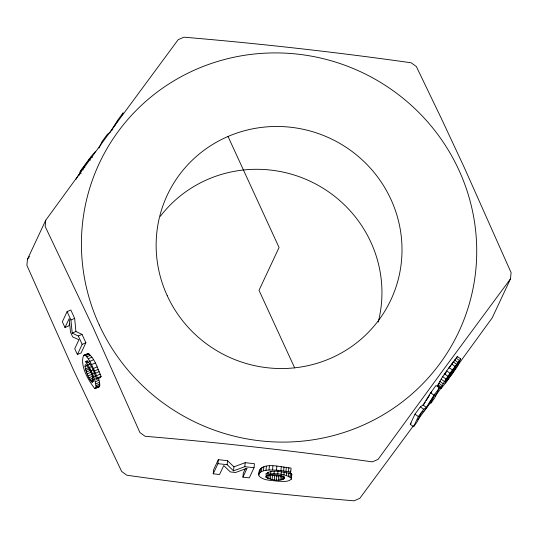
<?xml version="1.0" encoding="UTF-8"?>
<svg xmlns="http://www.w3.org/2000/svg" width="538" height="538" viewBox="0 0 538 538"><rect width="100%" height="100%" fill="white"/><g stroke="black" fill="none" stroke-linecap="round" stroke-linejoin="round"><path stroke-width="0.81" d="M459.371 363.029L492.25 317.79L510.495 278.845L511.1 272.638L464.476 167.943L441.429 118.642L416.331 66.504L411.16 62.778C335.685 52.099 259.915 43.605 183.962 37.183L178.186 39.671L112.724 128.313L45.75 220.21L27.505 259.155L26.9 265.362L73.524 370.057L121.669 471.496L126.84 475.222C202.315 485.901 278.085 494.395 354.038 500.817L359.814 498.329L413.366 425.861M45.75 220.21L45.145 226.417L93.289 327.864L139.914 432.552L145.078 436.278C221.037 442.693 296.808 451.187 372.283 461.873L378.059 459.385L445.04 367.488L510.495 278.845M254.044 467.73L249.289 477.872L242.92 477.152L247.117 468.195L235.543 472.519L230.331 471.927L223.734 465.558L219.538 474.516L213.203 473.803L213.593 469.795L218.341 459.654L227.54 460.689L233.916 466.843L233.526 470.851L244.803 466.688L254.044 467.73L254.434 463.722L245.2 462.68L233.916 466.843M213.203 473.803L217.951 463.662L218.341 459.654M233.526 470.851L227.15 464.697L227.54 460.689M242.92 477.152L243.31 473.144L245.409 468.665M244.803 466.688L245.2 462.68M258.832 475C258.448 459.728 282.107 467.623 291.098 468.087L290.708 472.095L290.116 473.359C282.41 472.478 272.181 468.497 265.644 474.133C274.024 473.48 284.602 472.956 291.414 478.363L291.314 479.163C287.743 482.586 281.899 481.073 277.413 481.187C271.334 480.152 263.748 480.811 259.101 476.123L258.832 475L259.518 469.788M259.128 473.803L260.036 472.552L260.432 468.544M260.036 472.552L261.488 471.55L261.878 467.542M261.488 471.55L263.472 470.79L263.862 466.782M263.472 470.79L265.994 470.286L266.384 466.278M284.676 476.809L284.521 478.41C279.262 481.712 271.428 479.93 266.068 477.401L266.303 475M267.877 473.749L268.032 472.149M267.581 478.349L267.89 475.141M265.994 470.286L269.02 470.01L269.41 466.002M268.765 478.759L269.155 474.751L276.808 475.955L281.764 475.915L281.374 479.923M270.668 473.601L270.903 471.194M270.264 479.136L270.654 475.128M269.02 470.01L272.517 469.97L272.907 465.955M272.094 479.472L272.484 475.464M273.99 473.689L274.225 471.281M274.272 479.761L274.662 475.753M272.517 469.97L276.485 470.151L276.875 466.143M276.418 479.963L276.808 475.955M277.756 474.018L278.065 470.811M278.314 480.057L278.704 476.049M279.968 480.044L280.359 476.036M290.708 472.095L280.917 470.562L281.307 466.554M281.051 474.449L281.367 471.241M282.544 479.701L282.934 475.693M283.613 470.898L284.003 466.89M283.459 479.378L283.775 476.17M283.929 474.953L284.246 471.745M285.981 471.241L286.371 467.233M286.391 475.525L286.7 472.317M288.489 471.665L288.879 467.656M288.422 476.17L288.738 472.963M290.116 473.359L290.352 470.952M289.975 476.87L290.365 472.862L291.804 474.355L291.314 479.163M290.971 477.603L291.361 473.595M437.522 386.123C442.391 375.295 450.481 366.129 457.354 356.479L460.689 358.88L460.098 360.144L449.795 374.206L445.182 381.698L454.422 368.604L459.829 361.94L457.428 366.486L446.385 382.007L441.194 388.389L437.522 386.123L437.858 385.988M440.857 388.523C445.726 377.696 453.823 368.53 460.689 358.88M85.011 366.546L85.206 364.925L85.959 364.515C90.034 369.075 93.323 375.618 92.987 381.839L92.26 382.343C88.111 378.335 86.221 372.114 85.011 366.546L87.243 365.584M291.704 475.155L291.804 474.355M96.073 386.983L95.347 388.53L94.701 388.517C88.488 380.44 79.651 365.692 83.578 355.43L88.212 353.56C95.266 358.853 97.472 368.584 101.11 376.358L100.519 377.615L96.793 379.223C93.894 373.11 92.455 365.067 86.806 360.89L85.67 361.798C91.077 369.021 95.139 377.945 96.073 386.983L99.799 385.376L99.543 382.262L98.293 377.737M95.347 388.53L99.073 386.923L99.799 385.376M81.285 173.189L79.947 172.227L80.539 170.963L91.204 156.403L95.643 151.319M99.026 148.037L102.079 141.521L107.466 134.184L110.209 132.301L117.755 120.156L123.121 112.839L122.099 115.011M64.99 327.521L69.187 318.563L70.478 332.161L72.657 336.896L78.938 339.774L74.742 348.732L77.398 354.515L81.13 352.908L85.878 342.767L82.025 334.387L75.912 331.509L74.661 318.368L70.828 310.022L67.095 311.63L62.347 321.771L64.99 327.521L68.716 325.914L69.765 323.674M77.398 354.515L82.153 344.374L85.878 342.767M96.793 379.223L97.385 377.958L101.11 376.358M430.898 403.083L435.094 394.125L427.306 406.674L424.267 410.817L421.462 412.7L417.266 421.657L413.574 426.695L410.238 424.294L414.986 414.152L420.353 406.842L423.056 405.02L430.642 392.814L436.022 385.477L439.364 387.878L434.61 398.019L430.898 403.083L429.559 402.121M413.574 426.695L418.322 416.553L423.688 409.243L426.392 407.421L433.978 395.215L439.364 387.878M456.762 357.743L457.354 356.479M79.207 175.193L80.028 173.7M75.771 179.591L76.531 178.307M111.931 130.236L112.798 128.844M114.096 126.746L115.401 124.648M116.699 122.556L117.566 121.158M423.971 404.273L425.269 402.182M426.13 400.783L429.593 395.208M430.891 393.117L431.758 391.725M76.873 177.775L77.553 176.706M444.415 374.872L446.459 371.805M77.976 176.074L80.303 172.637M452.727 372.881L455.928 367.407L449.109 376.277L444.825 383.285L452.727 372.881L451.395 371.919M79.947 172.227L81.373 170.223M448.766 368.51L450.978 365.443M82.791 168.212L85.75 164.13M457.408 365.726L458.389 364.381M430.709 402.249L417.831 419.795M435.161 396.163L441.59 387.367M410.238 424.294L411.16 423.036M451.443 364.811L453.816 361.61M86.201 163.525L88.535 160.405M27.505 259.155L29.489 256.478M454.28 360.985L455.276 359.687M89.032 159.752L90.223 158.233M82.153 344.374L78.299 335.994L72.186 333.116L70.935 319.976L74.661 318.368M72.186 333.116L75.912 331.509M78.299 335.994L82.025 334.387M83.578 355.43L88.212 353.56M84.486 355.161L85.562 355.638L89.295 354.031M85.562 355.638L86.826 356.855L90.552 355.248M86.826 356.855L88.245 358.772L91.971 357.165M85.67 361.798L87.902 360.837M88.245 358.772L89.819 361.348L93.545 359.74M86.766 362.968L88.999 362.007M88.05 364.865L90.283 363.903M89.819 361.348L91.541 364.589L95.266 362.982M85.441 368.967L89.167 367.36M89.51 367.494L91.742 366.533M85.858 370.413L89.59 368.806M91.541 364.589L93.41 368.496L97.136 366.889M86.43 372.054L90.162 370.447L89.779 369.35M91.104 370.783L93.343 369.821M87.163 373.897L90.888 372.289L92.691 376.217L88.965 377.824M93.41 368.496L94.527 370.978L98.252 369.371M92.462 373.856L94.701 372.895M88.057 375.934L91.79 374.327M97.385 377.958L95.495 373.231L99.221 371.63M93.619 376.714L95.858 375.746M96.504 375.706L100.229 374.098M89.785 379.384L93.518 377.777M90.525 380.615L93.511 379.33M94.567 379.344L96.8 378.382M91.184 381.509L93.424 380.548M91.769 382.094L93.256 381.449M95.307 381.751L99.032 380.144M95.818 383.863L99.543 382.262M96.073 385.611L99.799 384.004M94.701 388.517L99.55 386.378M98.427 386.909L99.073 386.923M276.485 470.151L280.917 470.562M217.951 463.662L227.15 464.697M456.096 358.14L459.432 360.541M454.657 360.043L457.993 362.451M453.292 361.879L456.627 364.28M451.725 364.004L455.061 366.405M449.122 367.582L452.458 369.983M450.393 373.352L451.732 374.314M446.762 370.89L450.104 373.291M449.27 374.932L450.602 375.887M444.644 373.93L447.986 376.331M448.013 376.654L449.344 377.615M446.748 378.362L448.08 379.324M442.767 376.701L446.103 379.102M441.147 379.176L444.489 381.576M439.808 381.334L443.151 383.742M438.752 383.184L442.088 385.585M437.966 384.717L441.308 387.118M437.562 385.685L441.194 388.389M430.642 392.814L433.978 395.215M91.204 156.403L92.536 157.365M89.073 159.214L90.411 160.176M423.056 405.02L426.392 407.421M420.353 406.842L423.688 409.243M83.525 166.787L84.863 167.748M81.964 168.966L83.296 169.927M414.986 414.152L418.322 416.553M228.025 136.47L279.067 247.5L259.007 290.332L294.669 367.898M67.095 311.63L70.935 319.976M94.527 370.978L95.495 373.231M90.162 370.447L90.646 371.677M259.222 470.992L259.491 472.115M266.068 477.401L265.88 476.312L267.023 475.37C272.665 474.254 279.41 474.321 284.427 477.314L284.521 478.41M160.364 216.289A123.464 120.492 25.1 0 1 311.737 181.985A123.464 120.492 25.1 0 1 378.214 322.127M167.231 295.685A123.464 120.492 25.1 0 0 379.196 319.565A123.464 120.492 25.1 0 0 290.782 127.257A123.464 120.492 25.1 0 0 167.231 295.685M99.254 324.972A198.515 193.734 25.1 0 0 440.057 363.365A198.515 193.734 25.1 0 0 297.904 54.17A198.515 193.734 25.1 0 0 99.254 324.972"/></g></svg>
